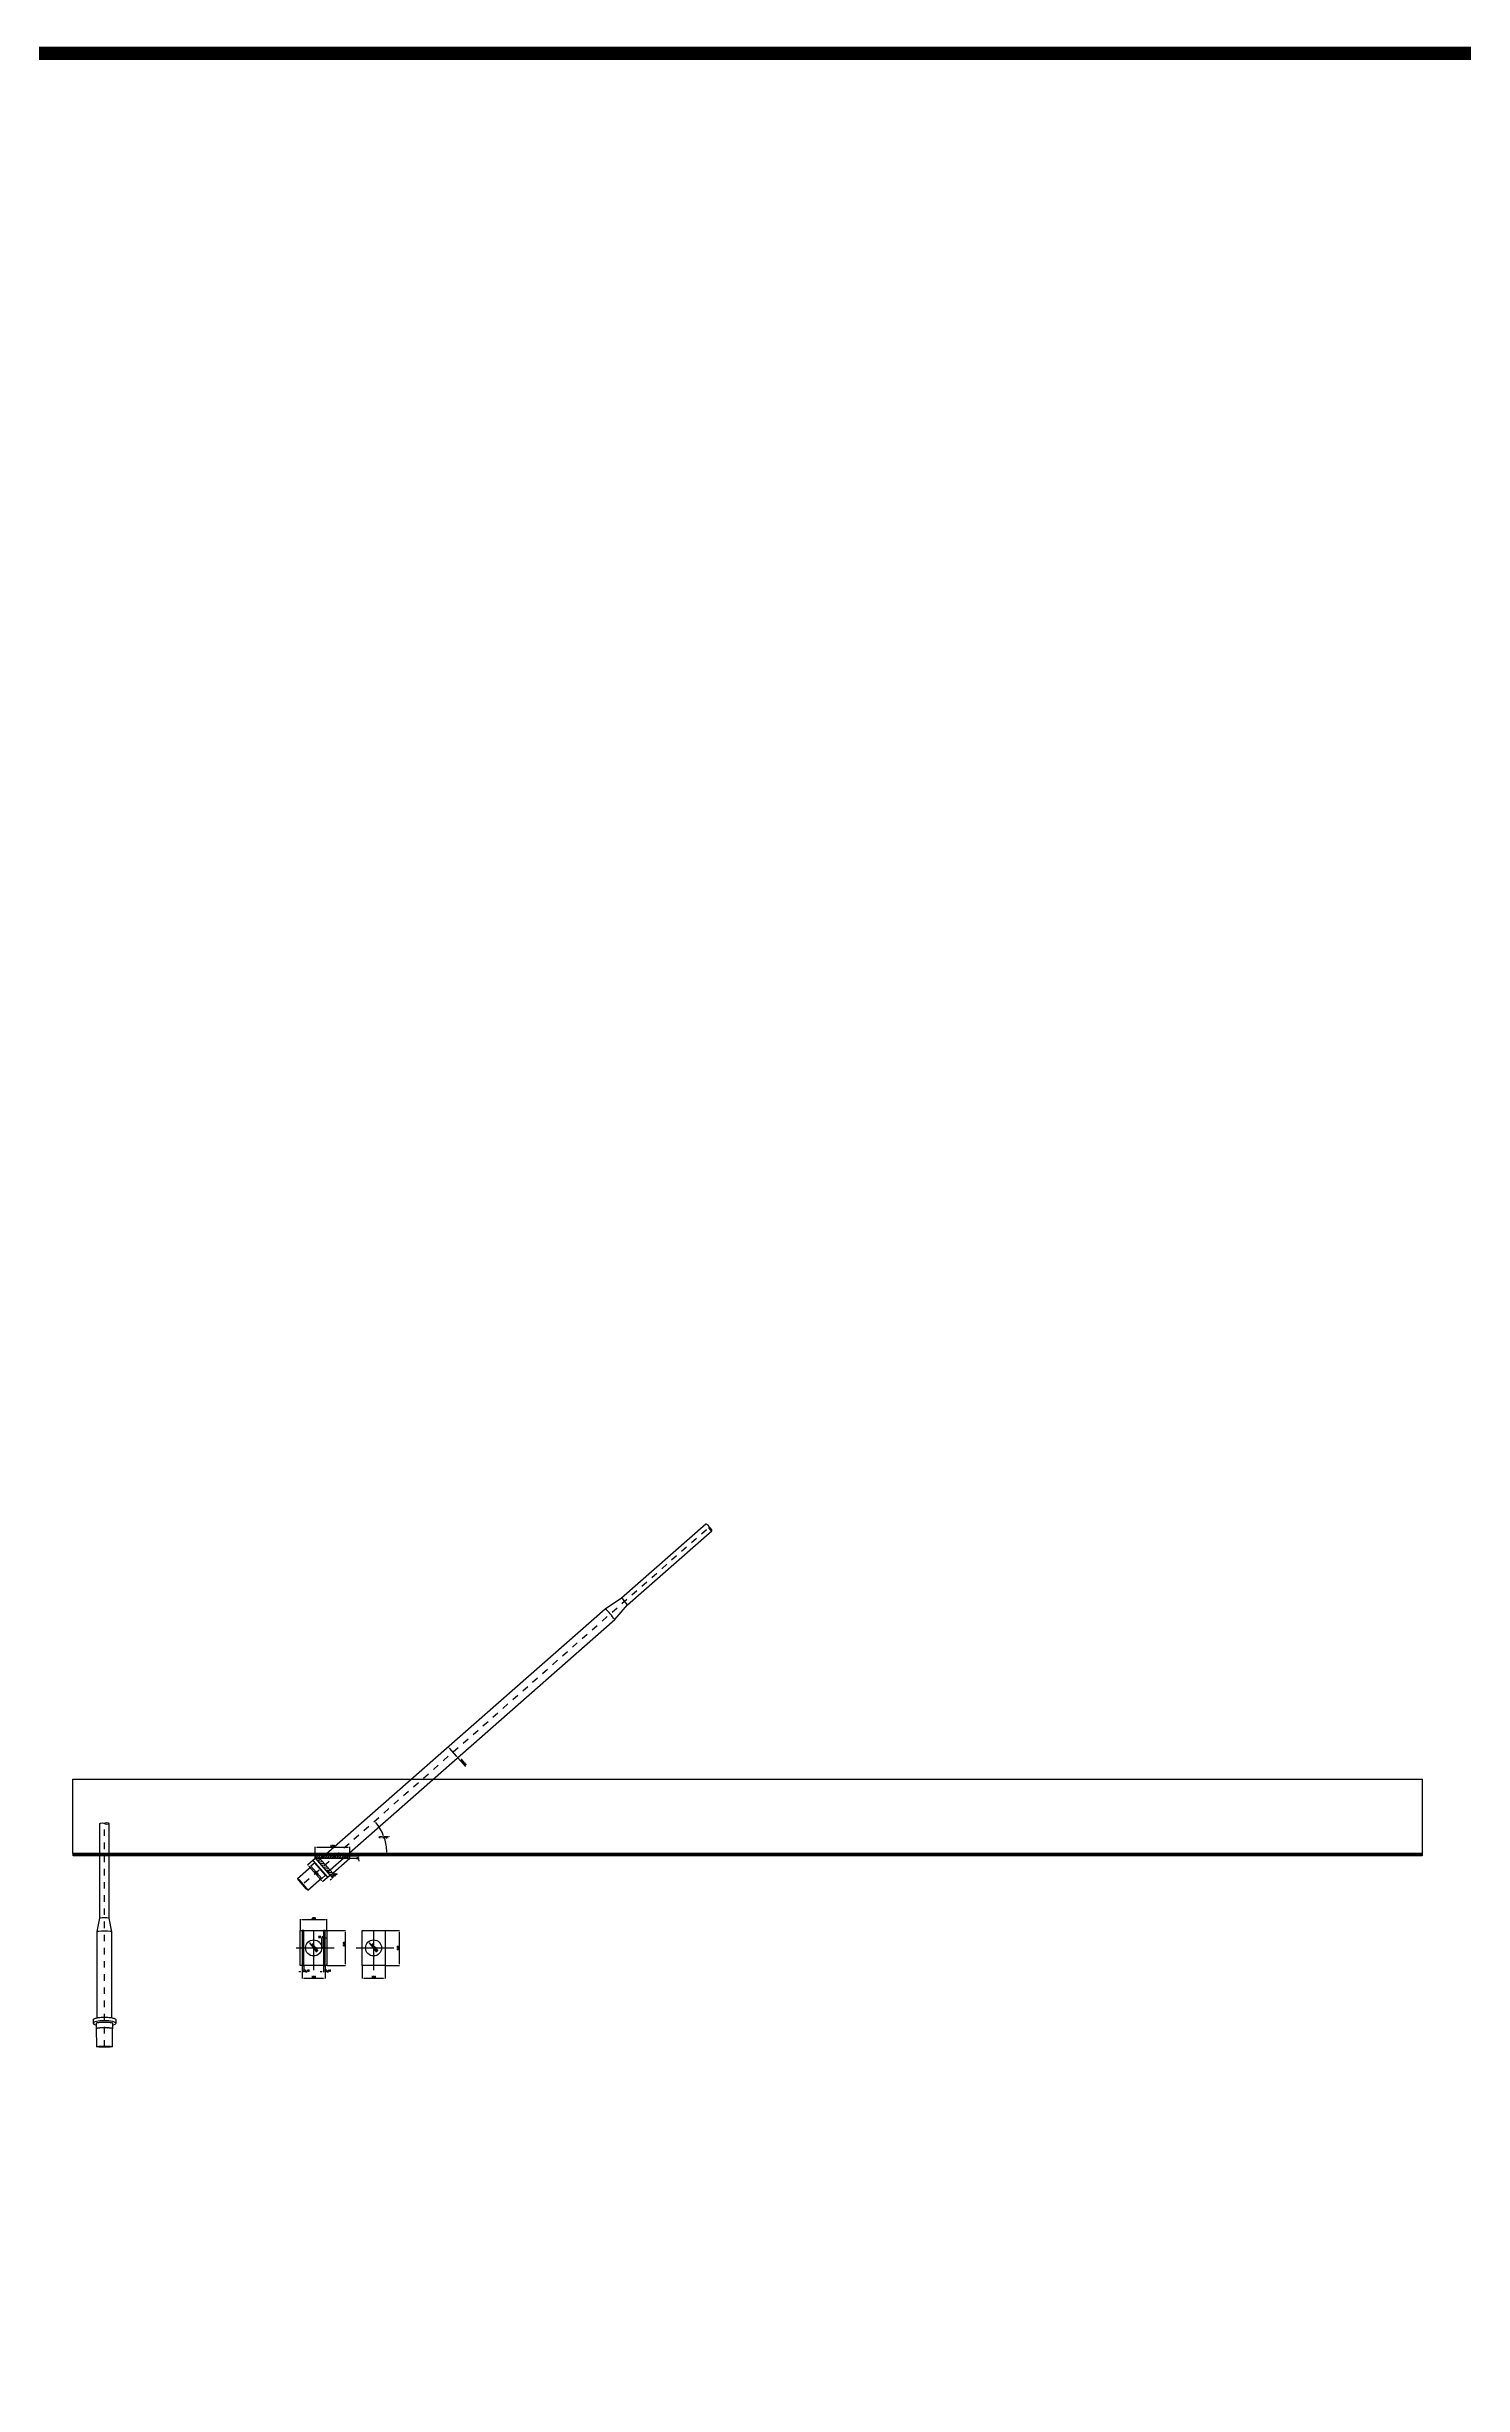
# Model space of a CAD drawing. Header units: metres. Extents: x 1080594 to 1081411, y 976871 to 977162.
# Drawn here: x 1080701.45 to 1080722.97, y 977117.82 to 977153.33 of the extents above; entities that cross this region are included whole.
import ezdxf

# ---------------------------------------------------------------- set-up
doc = ezdxf.new("R2010")
doc.units = ezdxf.units.M
doc.header["$LTSCALE"] = 25.4
doc.linetypes.add('DASHDOT', pattern=[1, 0.5, -0.25, 0, -0.25])
for name, color, linetype, lineweight in [('ANCLAJE', 150, 'Continuous', 25), ('COTA', 1, 'Continuous', 30), ('DUCTO', 142, 'Continuous', 30), ('PLATINA', 54, 'Continuous', 30)]:
    doc.layers.add(name, color=color, linetype=linetype, lineweight=lineweight)
for name, color, linetype in [('DIMCONTRAPESO', 1, 'Continuous'), ('EJECABLES', 203, 'DASHDOT'), ('PERFIL MET', 37, 'Continuous')]:
    doc.layers.add(name, color=color, linetype=linetype)
doc.styles.add('romans', font='romans.shx')
doc.dimstyles.new('Copy of Copy 12.5MM', dxfattribs={"dimscale": 0, "dimtxt": 0.025, "dimasz": 0.025, "dimexe": 0.005, "dimexo": 0.005, "dimgap": 0.005, "dimtad": 1, "dimlfac": 1000, "dimzin": 0, "dimdsep": 46, "dimtxsty": 'romans', "dimcen": 0.025, "dimclrd": 1, "dimclre": 1, "dimclrt": 3, "dimaunit": 1, "dimadec": 3, "dimazin": 0, "dimtfac": 1, "dimtix": 1, "dimtofl": 0, "dimtmove": 1, "dimatfit": 3, "dimfxl": 1, "dimtolj": 1, "dimtzin": 0, "dimarcsym": 0})

# ---------------------------------------------------------------- blocks, each defined once
blk = doc.blocks.new('*D1102')
at = {"layer": 'Defpoints', "color": 0, "transparency": 16777216}
for p in [(1080706.344, 977124.558), (1080706.493, 977124.364)]:
    blk.add_point(p, dxfattribs=at)
at = {"layer": 'DIMCONTRAPESO', "color": 1, "lineweight": -2, "transparency": 16777216}
blk.add_line((1080706.47, 977124.394), (1080706.359, 977124.538), dxfattribs=at)
at = {"layer": 'DIMCONTRAPESO', "color": 1, "transparency": 16777216}
blk.add_solid([(1080706.363, 977124.541), (1080706.356, 977124.536), (1080706.344, 977124.558)], dxfattribs=at)
at = {"layer": 'DIMCONTRAPESO', "color": 3, "transparency": 16777216, "insert": (1080706.436, 977124.467), "char_height": 0.025, "attachment_point": 5, "rotation": 307.5216, "style": 'romans'}
blk.add_mtext('\\A1;∅245.00', dxfattribs=at)
blk = doc.blocks.new('tir')
at = {"layer": 'DUCTO'}
for p, q in [((1080511.836, 977008.516), (1080513.543, 977008.516)), ((1080511.837, 977008.376), (1080513.543, 977008.376))]:
    blk.add_line(p, q, dxfattribs=at)
for points in [[(1080505.683, 977008.276), (1080505.733, 977008.276), (1080505.733, 977008.616), (1080505.683, 977008.616)], [(1080505.603, 977008.32), (1080505.683, 977008.32), (1080505.683, 977008.57), (1080505.603, 977008.57)]]:
    blk.add_lwpolyline(points, close=True, dxfattribs=at)
for points in [[(1080505.328, 977008.565), (1080505.603, 977008.565)], [(1080505.328, 977008.325), (1080505.603, 977008.325)], [(1080505.733, 977008.556), (1080511.543, 977008.556)], [(1080505.733, 977008.336), (1080511.543, 977008.336)], [(1080511.543, 977008.556), (1080511.836, 977008.516)], [(1080511.543, 977008.336), (1080511.837, 977008.376)]]:
    blk.add_lwpolyline(points, dxfattribs=at)
for centre, radius, start, end in [((1080510.657, 977008.446), 0.893, 352.9297, 7.0801), ((1080511.251, 977008.443), 0.589, 353.4461, 7.0874)]:
    blk.add_arc(centre, radius, start, end, dxfattribs=at)
blk.add_ellipse((1080505.328, 977008.445), major_axis=(0, -0.12), ratio=0.044566, dxfattribs=at)
at = {"layer": 'DUCTO', "extrusion": (0, 0, -1)}
blk.add_ellipse((1080513.543, 977008.411), major_axis=(0, -0.035), ratio=0.244299, dxfattribs=at)
blk.add_ellipse((1080513.543, 977008.481), major_axis=(0, -0.035), ratio=0.244201, start_param=3.148087, end_param=6.280903, dxfattribs=at)
at = {"layer": 'EJECABLES', "ltscale": 0.008}
blk.add_lwpolyline([(1080505.361, 977008.445), (1080513.541, 977008.446)], dxfattribs=at)
blk = doc.blocks.new('*D1103')
at = {"layer": 'Defpoints', "color": 0, "transparency": 16777216}
for p in [(1080711.51, 977130.848), (1080706.536, 977126.239), (1080701.852, 977125.892), (1080722.351, 977125.892), (1080705.365, 977125.448)]:
    blk.add_point(p, dxfattribs=at)
at = {"layer": 'DIMCONTRAPESO', "color": 1, "lineweight": -2, "transparency": 16777216}
for start, end in [(21.0836, 39.397), (1.9087, 17.8634)]:
    blk.add_arc((1080705.871, 977125.892), 0.75, start, end, dxfattribs=at)
at = {"layer": 'DIMCONTRAPESO', "color": 1, "transparency": 16777216}
for points in [[(1080706.448, 977126.366), (1080706.454, 977126.371), (1080706.434, 977126.388)], [(1080706.625, 977125.917), (1080706.617, 977125.917), (1080706.621, 977125.892)]]:
    blk.add_solid(points, dxfattribs=at)
at = {"layer": 'DIMCONTRAPESO', "color": 3, "transparency": 16777216, "insert": (1080706.578, 977126.142), "char_height": 0.025, "attachment_point": 5, "style": 'romans'}
blk.add_mtext('\\A1;41°18\'21"', dxfattribs=at)
blk = doc.blocks.new('*D1104')
at = {"layer": 'Defpoints', "color": 0, "transparency": 16777216}
for p in [(1080705.533, 977125.822), (1080705.645, 977125.468), (1080705.757, 977125.566)]:
    blk.add_point(p, dxfattribs=at)
at = {"layer": 'DIMCONTRAPESO', "color": 1, "lineweight": -2, "transparency": 16777216}
for p, q in [((1080705.529, 977125.819), (1080705.417, 977125.72)), ((1080705.437, 977125.704), (1080705.628, 977125.486)), ((1080705.754, 977125.563), (1080705.641, 977125.464))]:
    blk.add_line(p, q, dxfattribs=at)
at = {"layer": 'DIMCONTRAPESO', "color": 1, "transparency": 16777216}
for points in [[(1080705.44, 977125.707), (1080705.434, 977125.701), (1080705.42, 977125.723)], [(1080705.631, 977125.489), (1080705.625, 977125.484), (1080705.645, 977125.468)]]:
    blk.add_solid(points, dxfattribs=at)
at = {"layer": 'DIMCONTRAPESO', "color": 3, "transparency": 16777216, "insert": (1080705.549, 977125.603), "char_height": 0.025, "attachment_point": 5, "rotation": 311.3057, "style": 'romans'}
blk.add_mtext('\\A1;340', dxfattribs=at)
blk = doc.blocks.new('*D1105')
at = {"layer": 'Defpoints', "color": 0, "transparency": 16777216}
for p in [(1080706.007, 977125.857), (1080706.06, 977125.826), (1080706.195, 977125.826)]:
    blk.add_point(p, dxfattribs=at)
at = {"layer": 'DIMCONTRAPESO', "color": 1, "lineweight": -2, "transparency": 16777216}
for p, q in [((1080706.012, 977125.857), (1080706.2, 977125.857)), ((1080706.065, 977125.826), (1080706.2, 977125.826)), ((1080706.195, 977125.882), (1080706.195, 977125.907)), ((1080706.195, 977125.801), (1080706.195, 977125.776))]:
    blk.add_line(p, q, dxfattribs=at)
at = {"layer": 'DIMCONTRAPESO', "color": 1, "transparency": 16777216}
for points in [[(1080706.191, 977125.882), (1080706.199, 977125.882), (1080706.195, 977125.857)], [(1080706.191, 977125.801), (1080706.199, 977125.801), (1080706.195, 977125.826)]]:
    blk.add_solid(points, dxfattribs=at)
at = {"layer": 'DIMCONTRAPESO', "color": 3, "transparency": 16777216, "insert": (1080706.177, 977125.84), "char_height": 0.025, "attachment_point": 5, "rotation": 90, "style": 'romans'}
blk.add_mtext('\\A1;31.7', dxfattribs=at)
blk = doc.blocks.new('*D1106')
at = {"layer": 'Defpoints', "color": 0, "transparency": 16777216}
for p in [(1080705.53, 977125.826), (1080706.06, 977125.992), (1080706.06, 977125.826)]:
    blk.add_point(p, dxfattribs=at)
at = {"layer": 'DIMCONTRAPESO', "color": 1, "lineweight": -2, "transparency": 16777216}
for p, q in [((1080705.53, 977125.831), (1080705.53, 977125.997)), ((1080705.555, 977125.992), (1080706.035, 977125.992)), ((1080706.06, 977125.831), (1080706.06, 977125.997))]:
    blk.add_line(p, q, dxfattribs=at)
at = {"layer": 'DIMCONTRAPESO', "color": 1, "transparency": 16777216}
for points in [[(1080705.555, 977125.996), (1080705.555, 977125.988), (1080705.53, 977125.992)], [(1080706.035, 977125.996), (1080706.035, 977125.988), (1080706.06, 977125.992)]]:
    blk.add_solid(points, dxfattribs=at)
at = {"layer": 'DIMCONTRAPESO', "color": 3, "transparency": 16777216, "insert": (1080705.795, 977126.009), "char_height": 0.025, "attachment_point": 5, "style": 'romans'}
blk.add_mtext('\\A1;530', dxfattribs=at)
blk = doc.blocks.new('*D1004')
at = {"layer": 'Defpoints', "color": 0, "transparency": 16777216}
for p in [(1080705.711, 977124.892), (1080705.306, 977124.726), (1080705.711, 977124.726)]:
    blk.add_point(p, dxfattribs=at)
at = {"layer": 'DIMCONTRAPESO', "color": 1, "lineweight": -2, "transparency": 16777216}
for p, q in [((1080705.306, 977124.731), (1080705.306, 977124.897)), ((1080705.331, 977124.892), (1080705.686, 977124.892)), ((1080705.711, 977124.731), (1080705.711, 977124.897))]:
    blk.add_line(p, q, dxfattribs=at)
at = {"layer": 'DIMCONTRAPESO', "color": 1, "transparency": 16777216}
for points in [[(1080705.331, 977124.896), (1080705.331, 977124.888), (1080705.306, 977124.892)], [(1080705.686, 977124.896), (1080705.686, 977124.888), (1080705.711, 977124.892)]]:
    blk.add_solid(points, dxfattribs=at)
at = {"layer": 'DIMCONTRAPESO', "color": 3, "transparency": 16777216, "insert": (1080705.508, 977124.909), "char_height": 0.025, "attachment_point": 5, "style": 'romans'}
blk.add_mtext('\\A1;405', dxfattribs=at)
blk = doc.blocks.new('*D1005')
at = {"layer": 'Defpoints', "color": 0, "transparency": 16777216}
for p in [(1080705.711, 977124.726), (1080705.71, 977124.196), (1080705.987, 977124.196)]:
    blk.add_point(p, dxfattribs=at)
at = {"layer": 'DIMCONTRAPESO', "color": 1, "lineweight": -2, "transparency": 16777216}
for p, q in [((1080705.716, 977124.726), (1080705.992, 977124.726)), ((1080705.987, 977124.701), (1080705.987, 977124.221)), ((1080705.715, 977124.196), (1080705.992, 977124.196))]:
    blk.add_line(p, q, dxfattribs=at)
at = {"layer": 'DIMCONTRAPESO', "color": 1, "transparency": 16777216}
for points in [[(1080705.983, 977124.701), (1080705.992, 977124.701), (1080705.987, 977124.726)], [(1080705.983, 977124.221), (1080705.992, 977124.221), (1080705.987, 977124.196)]]:
    blk.add_solid(points, dxfattribs=at)
at = {"layer": 'DIMCONTRAPESO', "color": 3, "transparency": 16777216, "insert": (1080705.97, 977124.517), "char_height": 0.025, "attachment_point": 5, "rotation": 90, "style": 'romans'}
blk.add_mtext('\\A1;530', dxfattribs=at)
blk = doc.blocks.new('*D1107')
at = {"layer": 'Defpoints', "color": 0, "transparency": 16777216}
for p in [(1080705.761, 977125.563), (1080705.796, 977125.522), (1080705.799, 977125.596)]:
    blk.add_point(p, dxfattribs=at)
at = {"layer": 'DIMCONTRAPESO', "color": 1, "lineweight": -2, "transparency": 16777216}
for p, q in [((1080705.778, 977125.506), (1080705.759, 977125.489)), ((1080705.764, 977125.559), (1080705.8, 977125.518)), ((1080705.802, 977125.593), (1080705.838, 977125.552)), ((1080705.853, 977125.572), (1080705.872, 977125.589))]:
    blk.add_line(p, q, dxfattribs=at)
at = {"layer": 'DIMCONTRAPESO', "color": 1, "transparency": 16777216}
for points in [[(1080705.775, 977125.509), (1080705.78, 977125.503), (1080705.796, 977125.522)], [(1080705.85, 977125.575), (1080705.856, 977125.569), (1080705.834, 977125.556)]]:
    blk.add_solid(points, dxfattribs=at)
at = {"layer": 'DIMCONTRAPESO', "color": 3, "transparency": 16777216, "insert": (1080705.816, 977125.563), "char_height": 0.025, "attachment_point": 5, "rotation": 41.3008, "style": 'romans'}
blk.add_mtext('\\A1;50.8', dxfattribs=at)
blk = doc.blocks.new('*D1006')
at = {"layer": 'Defpoints', "color": 0, "transparency": 16777216}
for p in [(1080705.333, 977124.196), (1080705.683, 977124.196), (1080705.683, 977124)]:
    blk.add_point(p, dxfattribs=at)
at = {"layer": 'DIMCONTRAPESO', "color": 1, "lineweight": -2, "transparency": 16777216}
for p, q in [((1080705.333, 977124.191), (1080705.333, 977123.995)), ((1080705.683, 977124.191), (1080705.683, 977123.995)), ((1080705.358, 977124), (1080705.658, 977124))]:
    blk.add_line(p, q, dxfattribs=at)
at = {"layer": 'DIMCONTRAPESO', "color": 1, "transparency": 16777216}
for points in [[(1080705.358, 977124.004), (1080705.358, 977123.996), (1080705.333, 977124)], [(1080705.658, 977124.004), (1080705.658, 977123.996), (1080705.683, 977124)]]:
    blk.add_solid(points, dxfattribs=at)
at = {"layer": 'DIMCONTRAPESO', "color": 3, "transparency": 16777216, "insert": (1080705.508, 977124.018), "char_height": 0.025, "attachment_point": 5, "style": 'romans'}
blk.add_mtext('\\A1;350', dxfattribs=at)
blk = doc.blocks.new('*D1108')
at = {"layer": 'Defpoints', "color": 0, "transparency": 16777216}
for p in [(1080705.333, 977124.196), (1080705.359, 977124.196), (1080705.359, 977124.1)]:
    blk.add_point(p, dxfattribs=at)
at = {"layer": 'DIMCONTRAPESO', "color": 1, "lineweight": -2, "transparency": 16777216}
for p, q in [((1080705.308, 977124.1), (1080705.283, 977124.1)), ((1080705.333, 977124.191), (1080705.333, 977124.095)), ((1080705.359, 977124.191), (1080705.359, 977124.095)), ((1080705.384, 977124.1), (1080705.409, 977124.1))]:
    blk.add_line(p, q, dxfattribs=at)
at = {"layer": 'DIMCONTRAPESO', "color": 1, "transparency": 16777216}
for points in [[(1080705.308, 977124.104), (1080705.308, 977124.096), (1080705.333, 977124.1)], [(1080705.384, 977124.104), (1080705.384, 977124.096), (1080705.359, 977124.1)]]:
    blk.add_solid(points, dxfattribs=at)
at = {"layer": 'DIMCONTRAPESO', "color": 3, "transparency": 16777216, "insert": (1080705.396, 977124.117), "char_height": 0.025, "attachment_point": 5, "style": 'romans'}
blk.add_mtext('\\A1;25.40', dxfattribs=at)
blk = doc.blocks.new('*D1007')
at = {"layer": 'Defpoints', "color": 0, "transparency": 16777216}
for p in [(1080705.658, 977124.196), (1080705.683, 977124.196), (1080705.683, 977124.1)]:
    blk.add_point(p, dxfattribs=at)
at = {"layer": 'DIMCONTRAPESO', "color": 1, "lineweight": -2, "transparency": 16777216}
for p, q in [((1080705.633, 977124.1), (1080705.608, 977124.1)), ((1080705.658, 977124.191), (1080705.658, 977124.095)), ((1080705.683, 977124.191), (1080705.683, 977124.095)), ((1080705.708, 977124.1), (1080705.733, 977124.1))]:
    blk.add_line(p, q, dxfattribs=at)
at = {"layer": 'DIMCONTRAPESO', "color": 1, "transparency": 16777216}
for points in [[(1080705.633, 977124.104), (1080705.633, 977124.096), (1080705.658, 977124.1)], [(1080705.708, 977124.104), (1080705.708, 977124.096), (1080705.683, 977124.1)]]:
    blk.add_solid(points, dxfattribs=at)
at = {"layer": 'DIMCONTRAPESO', "color": 3, "transparency": 16777216, "insert": (1080705.721, 977124.117), "char_height": 0.025, "attachment_point": 5, "style": 'romans'}
blk.add_mtext('\\A1;25.40', dxfattribs=at)
blk = doc.blocks.new('*D1109')
at = {"layer": 'Defpoints', "color": 0, "transparency": 16777216}
for p in [(1080705.434, 977124.558), (1080705.583, 977124.364)]:
    blk.add_point(p, dxfattribs=at)
at = {"layer": 'DIMCONTRAPESO', "color": 1, "lineweight": -2, "transparency": 16777216}
blk.add_line((1080705.559, 977124.394), (1080705.449, 977124.538), dxfattribs=at)
at = {"layer": 'DIMCONTRAPESO', "color": 1, "transparency": 16777216}
blk.add_solid([(1080705.452, 977124.541), (1080705.446, 977124.536), (1080705.434, 977124.558)], dxfattribs=at)
at = {"layer": 'DIMCONTRAPESO', "color": 3, "transparency": 16777216, "insert": (1080705.526, 977124.467), "char_height": 0.025, "attachment_point": 5, "rotation": 307.5216, "style": 'romans'}
blk.add_mtext('\\A1;∅245.00', dxfattribs=at)
blk = doc.blocks.new('*D1008')
at = {"layer": 'Defpoints', "color": 0, "transparency": 16777216}
for p in [(1080706.594, 977124.726), (1080706.594, 977124.196), (1080706.808, 977124.196)]:
    blk.add_point(p, dxfattribs=at)
at = {"layer": 'DIMCONTRAPESO', "color": 1, "lineweight": -2, "transparency": 16777216}
for p, q in [((1080706.599, 977124.726), (1080706.813, 977124.726)), ((1080706.808, 977124.701), (1080706.808, 977124.221)), ((1080706.599, 977124.196), (1080706.813, 977124.196))]:
    blk.add_line(p, q, dxfattribs=at)
at = {"layer": 'DIMCONTRAPESO', "color": 1, "transparency": 16777216}
for points in [[(1080706.804, 977124.701), (1080706.812, 977124.701), (1080706.808, 977124.726)], [(1080706.804, 977124.221), (1080706.812, 977124.221), (1080706.808, 977124.196)]]:
    blk.add_solid(points, dxfattribs=at)
at = {"layer": 'DIMCONTRAPESO', "color": 3, "transparency": 16777216, "insert": (1080706.79, 977124.461), "char_height": 0.025, "attachment_point": 5, "rotation": 90, "style": 'romans'}
blk.add_mtext('\\A1;530', dxfattribs=at)
blk = doc.blocks.new('*D1009')
at = {"layer": 'Defpoints', "color": 0, "transparency": 16777216}
for p in [(1080706.244, 977124.196), (1080706.594, 977124.196), (1080706.594, 977124)]:
    blk.add_point(p, dxfattribs=at)
at = {"layer": 'DIMCONTRAPESO', "color": 1, "lineweight": -2, "transparency": 16777216}
for p, q in [((1080706.244, 977124.191), (1080706.244, 977123.995)), ((1080706.594, 977124.191), (1080706.594, 977123.995)), ((1080706.269, 977124), (1080706.569, 977124))]:
    blk.add_line(p, q, dxfattribs=at)
at = {"layer": 'DIMCONTRAPESO', "color": 1, "transparency": 16777216}
for points in [[(1080706.269, 977124.004), (1080706.269, 977123.996), (1080706.244, 977124)], [(1080706.569, 977124.004), (1080706.569, 977123.996), (1080706.594, 977124)]]:
    blk.add_solid(points, dxfattribs=at)
at = {"layer": 'DIMCONTRAPESO', "color": 3, "transparency": 16777216, "insert": (1080706.419, 977124.018), "char_height": 0.025, "attachment_point": 5, "style": 'romans'}
blk.add_mtext('\\A1;350', dxfattribs=at)
blk = doc.blocks.new('*D1110')
at = {"layer": 'Defpoints', "color": 0, "transparency": 16777216}
for p in [(1080707.552, 977127.516), (1080707.697, 977127.35), (1080707.697, 977127.35)]:
    blk.add_point(p, dxfattribs=at)
at = {"layer": 'DIMCONTRAPESO', "color": 1, "lineweight": -2, "transparency": 16777216}
for p, q in [((1080707.548, 977127.512), (1080707.548, 977127.512)), ((1080707.568, 977127.497), (1080707.68, 977127.369)), ((1080707.693, 977127.347), (1080707.693, 977127.347)), ((1080707.813, 977127.218), (1080707.697, 977127.35))]:
    blk.add_line(p, q, dxfattribs=at)
at = {"layer": 'DIMCONTRAPESO', "color": 1, "transparency": 16777216}
for points in [[(1080707.571, 977127.5), (1080707.565, 977127.494), (1080707.552, 977127.516)], [(1080707.683, 977127.372), (1080707.677, 977127.367), (1080707.697, 977127.35)]]:
    blk.add_solid(points, dxfattribs=at)
at = {"layer": 'DIMCONTRAPESO', "color": 3, "transparency": 16777216, "insert": (1080707.782, 977127.28), "char_height": 0.025, "attachment_point": 5, "rotation": 311.3057, "style": 'romans'}
blk.add_mtext('\\A1;220.00', dxfattribs=at)
blk = doc.blocks.new('*D1111')
at = {"layer": 'Defpoints', "color": 0, "transparency": 16777216}
for p in [(1080705.631, 977124.461), (1080705.658, 977124.612), (1080705.658, 977124.461)]:
    blk.add_point(p, dxfattribs=at)
at = {"layer": 'DIMCONTRAPESO', "color": 1, "lineweight": -2, "transparency": 16777216}
for p, q in [((1080705.606, 977124.612), (1080705.581, 977124.612)), ((1080705.631, 977124.466), (1080705.631, 977124.617)), ((1080705.658, 977124.466), (1080705.658, 977124.617)), ((1080705.683, 977124.612), (1080705.708, 977124.612))]:
    blk.add_line(p, q, dxfattribs=at)
at = {"layer": 'DIMCONTRAPESO', "color": 1, "transparency": 16777216}
for points in [[(1080705.606, 977124.616), (1080705.606, 977124.607), (1080705.631, 977124.612)], [(1080705.683, 977124.616), (1080705.683, 977124.607), (1080705.658, 977124.612)]]:
    blk.add_solid(points, dxfattribs=at)
at = {"layer": 'DIMCONTRAPESO', "color": 3, "transparency": 16777216, "insert": (1080705.628, 977124.629), "char_height": 0.025, "attachment_point": 5, "style": 'romans'}
blk.add_mtext('\\A1;27.10', dxfattribs=at)
blk = doc.blocks.new('A$C44D84109')
at = {"layer": 'ANCLAJE'}
blk.add_line((7.331, -1.168), (6.768, -1.174), dxfattribs=at)
for centre, major_axis, ratio, start_param, end_param in [((6.601, -0.929), (-0.003, 0.36), 0.215104, 5.507992, 10.199971), ((6.765, -0.927), (-0.002, 0.257), 0.101146, 5.999391, 9.708765)]:
    blk.add_ellipse(centre, major_axis=major_axis, ratio=ratio, start_param=start_param, end_param=end_param, dxfattribs=at)
blk.add_ellipse((7.33, -0.922), major_axis=(-0.002, 0.247), ratio=0.084527, dxfattribs=at)
at = {"layer": 'ANCLAJE', "extrusion": (0, 0, -1)}
blk.add_ellipse((0.363, -0.916), major_axis=(-0.0007, 0.0719), ratio=0.244242, dxfattribs=at)
blk.add_ellipse((0.366, -1.06), major_axis=(-0.0007, 0.072), ratio=0.244157, start_param=3.148087, end_param=6.284964, dxfattribs=at)
at = {"layer": 'ANCLAJE'}
blk.add_open_spline([(3.739, -0.73), (3.736, -0.746), (3.718, -0.865), (3.72, -1.049), (3.74, -1.166), (3.743, -1.182)], degree=3, knots=[1.432294, 1.432294, 1.432294, 1.432294, 1.713864, 3.427728, 3.712402, 3.712402, 3.712402, 3.712402], dxfattribs=at)
for points, weights, knots in [([(6.597, -0.569), (6.546, -0.57), (6.495, -0.57), (6.417, -0.571), (6.421, -0.931), (6.424, -1.29), (6.501, -1.29), (6.553, -1.289), (6.604, -1.289)], [1, 1, 1, 0.707106781187, 1, 0.707106781187, 1, 1, 1], [0, 0, 0, 1, 1, 2.570796, 2.570796, 4.141593, 4.141593, 5.141593, 5.141593, 5.141593]), ([(6.763, -0.671), (6.681, -0.671), (6.598, -0.672), (6.572, -0.672), (6.575, -0.929), (6.577, -1.186), (6.603, -1.186), (6.685, -1.185), (6.768, -1.184)], [1, 1, 1, 0.707106781187, 1, 0.707106781187, 1, 1, 1], [0, 0, 0, 1, 1, 2.570796, 2.570796, 4.141593, 4.141593, 5.141593, 5.141593, 5.141593]), ([(7.328, -0.675), (7.046, -0.678), (6.763, -0.681), (6.751, -0.681), (6.746, -0.804), (6.741, -0.928), (6.748, -1.051), (6.755, -1.174), (6.768, -1.174)], [1, 1, 1, 0.865998481945, 1, 0.865998481945, 1, 0.865998481945, 1], [0, 0, 0, 1, 1, 2.047305, 2.047305, 3.09461, 3.09461, 4.141916, 4.141916, 4.141916])]:
    blk.add_rational_spline(points, weights, degree=2, knots=knots, dxfattribs=at)
blk.add_open_spline([(3.317, -0.816), (3.309, -0.907), (3.31, -1.014), (3.32, -1.104)], degree=3, dxfattribs=at)
at = {"layer": 'DUCTO'}
for points in [[(6.436, -0.704), (3.739, -0.73), (3.317, -0.816), (0.361, -0.844)], [(6.44, -1.157), (3.743, -1.182), (3.32, -1.104), (0.364, -1.132)]]:
    blk.add_lwpolyline(points, dxfattribs=at)
at = {"layer": 'EJECABLES', "ltscale": 0.001}
blk.add_line((7.33, -0.922), (0.362, -0.988), dxfattribs=at)

msp = doc.modelspace()

# ---------------------------------------------------------------- hatches: boundary and pattern name
at = {"layer": 'PERFIL MET'}
h = msp.add_hatch(dxfattribs=at)
h.set_pattern_fill('ANSI31', color=256, scale=0.005)
h.set_pattern_definition([(45, (198.87718, 109.166937), (-0.01122532015134, 0.01122532015134), [])])
h.paths.add_polyline_path([(1080701.851978, 977125.89239), (1080722.351407, 977125.89239), (1080722.351407, 977125.85739), (1080701.85198, 977125.85739)])
at = {"layer": 'PLATINA'}
h = msp.add_hatch(dxfattribs=at)
h.set_pattern_fill('ANSI31', color=256, scale=0.008)
h.set_pattern_definition([(45, (200.795683, 138.255987), (-0.01796051224214, 0.01796051224214), [])])
h.paths.add_polyline_path([(1080706.05998, 977125.85739), (1080705.529693, 977125.85739), (1080705.529693, 977125.82569), (1080706.05998, 977125.82569)])
h = msp.add_hatch(dxfattribs=at)
h.set_pattern_fill('ANSI31', color=256, scale=0.008, angle=-48.6992011)
h.set_pattern_definition([(356.3007988723, (-366406.715904, 1144036.713684), (0.00163876721666, 0.02534707955583), [])])
h.paths.add_polyline_path([(1080705.798869, 977125.596289), (1080705.597329, 977125.825692), (1080705.529693, 977125.825681), (1080705.760691, 977125.562748)])
h = msp.add_hatch(dxfattribs=at)
h.set_pattern_fill('ANSI31', color=256, scale=0.008, angle=-89.9999992)
h.set_pattern_definition([(315.0000008302, (103717.76698, 2057629.445897), (0.0179605119819, 0.01796051250237), [])])
h.paths.add_polyline_path([(1080705.35862, 977124.195755), (1080705.35862, 977124.72576), (1080705.33322, 977124.72576), (1080705.33322, 977124.195755)])
h = msp.add_hatch(dxfattribs=at)
h.set_pattern_fill('ANSI31', color=256, scale=0.008, angle=-89.9999992)
h.set_pattern_definition([(315.0000008302, (103718.09158, 2057629.445897), (0.0179605119819, 0.01796051250237), [])])
h.paths.add_polyline_path([(1080705.68322, 977124.195755), (1080705.68322, 977124.72576), (1080705.65782, 977124.72576), (1080705.65782, 977124.195755)])

# ---------------------------------------------------------------- linework, layer by layer
at = {"layer": 'COTA', "const_width": 0.2}
msp.add_lwpolyline([(1080619.797527, 977153.234077), (1081240.811784, 977153.234077), (1081240.811784, 976870.940986), (1080619.797527, 976870.940986)], close=True, dxfattribs=at)
at = {"layer": 'DIMCONTRAPESO'}
for points in [[(1080705.243072, 977124.460758), (1080705.818439, 977124.460758)], [(1080705.50822, 977124.72576), (1080705.50822, 977124.123335)], [(1080706.153473, 977124.460753), (1080706.72884, 977124.460753)], [(1080706.418621, 977124.725755), (1080706.418621, 977124.123331)]]:
    msp.add_lwpolyline(points, dxfattribs=at)
at = {"layer": 'DIMCONTRAPESO', "color": 2}
for centre in [(1080705.50822, 977124.460758), (1080706.418621, 977124.460753)]:
    msp.add_circle(centre, 0.1225, dxfattribs=at)
at = {"layer": 'PERFIL MET'}
for points in [[(1080701.851848, 977127.021626), (1080722.351407, 977127.021626), (1080722.351407, 977125.89239), (1080701.851848, 977125.89239)], [(1080701.852112, 977125.89239), (1080722.351407, 977125.89239), (1080722.351407, 977125.85739), (1080701.852114, 977125.85739)]]:
    msp.add_lwpolyline(points, close=True, dxfattribs=at)
at = {"layer": 'PLATINA'}
for points in [[(1080706.05998, 977125.85739), (1080705.529693, 977125.85739), (1080705.529693, 977125.82569), (1080706.05998, 977125.82569)], [(1080705.798869, 977125.596289), (1080705.597329, 977125.825692), (1080705.529693, 977125.825681), (1080705.760691, 977125.562748)], [(1080705.30572, 977124.72576), (1080705.71072, 977124.72576), (1080705.71072, 977124.195755), (1080705.30572, 977124.195755)], [(1080705.35862, 977124.195755), (1080705.35862, 977124.72576), (1080705.33322, 977124.72576), (1080705.33322, 977124.195755)], [(1080705.68322, 977124.195755), (1080705.68322, 977124.72576), (1080705.65782, 977124.72576), (1080705.65782, 977124.195755)], [(1080706.243132, 977124.725755), (1080706.593685, 977124.725755), (1080706.593685, 977124.195751), (1080706.243132, 977124.195751)]]:
    msp.add_lwpolyline(points, close=True, dxfattribs=at)
at = {"layer": 'PLATINA', "color": 252, "transparency": 33554531}
msp.add_lwpolyline([(1080705.529693, 977125.825692), (1080705.760697, 977125.562753), (1080706.05998, 977125.825688)], close=True, dxfattribs=at)

# ---------------------------------------------------------------- block references
at = {"layer": 'ANCLAJE', "xscale": 0.4864864864363052, "yscale": 0.4864864864363052, "zscale": 0.4864864864363052, "rotation": 269.4595807023668}
msp.add_blockref('A$C44D84109', (1080702.813561, 977126.523087), dxfattribs=at)
at = {"layer": 'DIMCONTRAPESO', "rotation": 41.3007980569971}
msp.add_blockref('tir', (913807.802163, -470003.619931), dxfattribs=at)

# ---------------------------------------------------------------- dimensions: what is measured, and where the dimension line sits
at = {"layer": 'DIMCONTRAPESO'}
dim = msp.add_angular_dim_2l(base=(1080706.536199, 977126.239359), line1=((1080722.351407, 977125.89239), (1080701.851848, 977125.89239)), line2=((1080705.365372, 977125.448333), (1080711.510247, 977130.847822)), dimstyle='Copy of Copy 12.5MM', override={"dimscale": 1}, dxfattribs=at)
dim.commit()
dim.dimension.update_dxf_attribs({"geometry": '*D1103', "text_midpoint": (1080706.578324, 977126.142483), "dimtype": 162})
for base, p1, p2, angle, override, picture, middle, dimtype in [((1080707.696766, 977127.350491), (1080707.551561, 977127.515765), (1080707.696777, 977127.350501), 311.3057085, {"dimscale": 1}, '*D1110', (1080707.769043, 977127.268237), 161), ((1080705.644822, 977125.467579), (1080705.532963, 977125.8219), (1080705.757389, 977125.566492), 311.3057087, {"dimscale": 1, "dimdec": 0}, '*D1104', (1080705.535909, 977125.591527), 161), ((1080706.194773, 977125.82569), (1080706.007178, 977125.85739), (1080706.05998, 977125.82569), 90, {"dimscale": 1, "dimdec": 1}, '*D1105', (1080706.194773, 977125.840311), 160), ((1080705.796289, 977125.52223), (1080705.798869, 977125.596289), (1080705.760691, 977125.562748), 221.3007985, {"dimscale": 1, "dimdec": 1}, '*D1107', (1080705.827488, 977125.54964), 161), ((1080705.65782, 977124.611652), (1080705.63072, 977124.460758), (1080705.65782, 977124.460758), 0, {"dimscale": 1}, '*D1111', (1080705.62772, 977124.611652), 161), ((1080705.987368, 977124.195755), (1080705.71072, 977124.725755), (1080705.71032, 977124.195755), 90, {"dimscale": 1, "dimdec": 0}, '*D1005', (1080705.987368, 977124.517193), 160), ((1080706.807684, 977124.195751), (1080706.593685, 977124.725751), (1080706.593685, 977124.195751), 90, {"dimscale": 1, "dimdec": 0}, '*D1008', (1080706.807684, 977124.460751), 160), ((1080705.35862, 977124.09975), (1080705.33322, 977124.195755), (1080705.35862, 977124.195755), 0.0000008, {"dimscale": 1}, '*D1108', (1080705.396103, 977124.09975), 160), ((1080705.68322, 977124.000244), (1080705.33322, 977124.195755), (1080705.68322, 977124.195755), 0, {"dimscale": 1, "dimdec": 0}, '*D1006', (1080705.50822, 977124.000244), 161), ((1080705.68322, 977124.09975), (1080705.65782, 977124.195755), (1080705.68322, 977124.195755), 0.0000008, {"dimscale": 1}, '*D1007', (1080705.720703, 977124.09975), 160), ((1080706.593621, 977124.000239), (1080706.243621, 977124.195751), (1080706.593621, 977124.195751), 0, {"dimscale": 1, "dimdec": 0}, '*D1009', (1080706.418621, 977124.000239), 161)]:
    dim = msp.add_linear_dim(base=base, p1=p1, p2=p2, angle=angle, dimstyle='Copy of Copy 12.5MM', override=override, dxfattribs=at)
    dim.commit()
    dim.dimension.update_dxf_attribs({"geometry": picture, "text_midpoint": middle, "dimtype": dimtype})
for base, p1, p2, picture, middle in [((1080706.05998, 977125.991758), (1080705.529693, 977125.825692), (1080706.05998, 977125.825688), '*D1106', (1080705.794837, 977125.991758)), ((1080705.71072, 977124.891825), (1080705.30572, 977124.72576), (1080705.71072, 977124.725755), '*D1004', (1080705.508225, 977124.891825))]:
    dim = msp.add_linear_dim(base=base, p1=p1, p2=p2, dimstyle='Copy of Copy 12.5MM', override={"dimscale": 1, "dimdec": 0}, dxfattribs=at)
    dim.commit()
    dim.dimension.update_dxf_attribs({"geometry": picture, "text_midpoint": middle, "dimtype": 160})
for p1, p2, picture, middle in [((1080705.58283, 977124.3636), (1080705.43361, 977124.557915), '*D1109', (1080705.5117, 977124.456225)), ((1080706.493231, 977124.363595), (1080706.344011, 977124.557911), '*D1102', (1080706.422101, 977124.456221))]:
    dim = msp.add_diameter_dim_2p(p1=p1, p2=p2, dimstyle='Copy of Copy 12.5MM', override={"dimscale": 1}, dxfattribs=at)
    dim.commit()
    dim.dimension.update_dxf_attribs({"geometry": picture, "text_midpoint": middle, "dimtype": 163})

doc.saveas('drawing.dxf')
